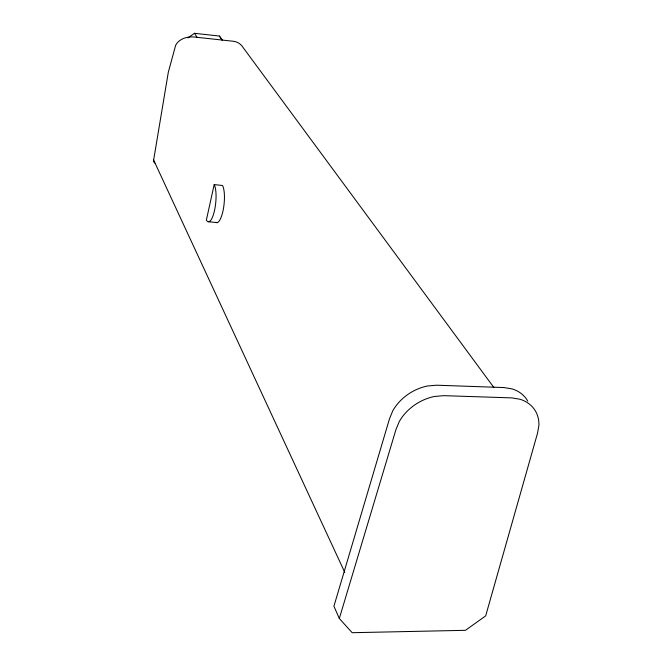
<?xml version="1.0" encoding="UTF-8"?>
<svg xmlns="http://www.w3.org/2000/svg" width="666" height="666" viewBox="0 0 666 666"><rect width="100%" height="100%" fill="white"/><g stroke="black" fill="none" stroke-linecap="round" stroke-linejoin="round"><path stroke-width="1" d="M154.903 163.078A3.621 3.288 -24.2 0 1 153.63 160.048L168.323 72.186L175.657 45.238C179.079 38.811 187.013 36.43 193.898 36.971L233.708 41.309C236.913 41.758 239.868 43.348 241.891 45.887L493.872 387.512M214.186 184.599L206.377 220.005A19.555 5.411 -84.2 0 0 214.519 210.481A19.555 5.411 -84.2 0 0 214.186 184.599L222.519 185.481A19.514 5.511 -84.2 0 1 223.385 208.949A19.514 5.511 -84.2 0 1 215.859 222.352M339.319 618.506L395.92 429.67L399.242 421.611A42.757 33.117 -31.4 0 1 434.423 396.478L443.781 395.662L511.671 397.885L520.079 399.267A42.191 32.085 -33.3 0 1 538.919 425.333L537.537 433.175L485.672 615.9L465.451 630.319L352.172 632.7L339.319 618.506L333.924 606.218L389.485 418.831L392.749 410.847A42.249 32.909 -31.4 0 1 427.489 385.989L436.746 385.206L503.937 387.562L512.262 388.952A41.7 31.901 -33.3 0 1 527.755 401.099M187.995 37.879L194.447 33.3L219.347 36.031L222.319 40.043M208.966 221.795L217.274 222.602M219.347 36.031L222.311 40.218M194.447 33.3L197.219 37.487M153.63 160.048L344.772 572.377"/></g></svg>
